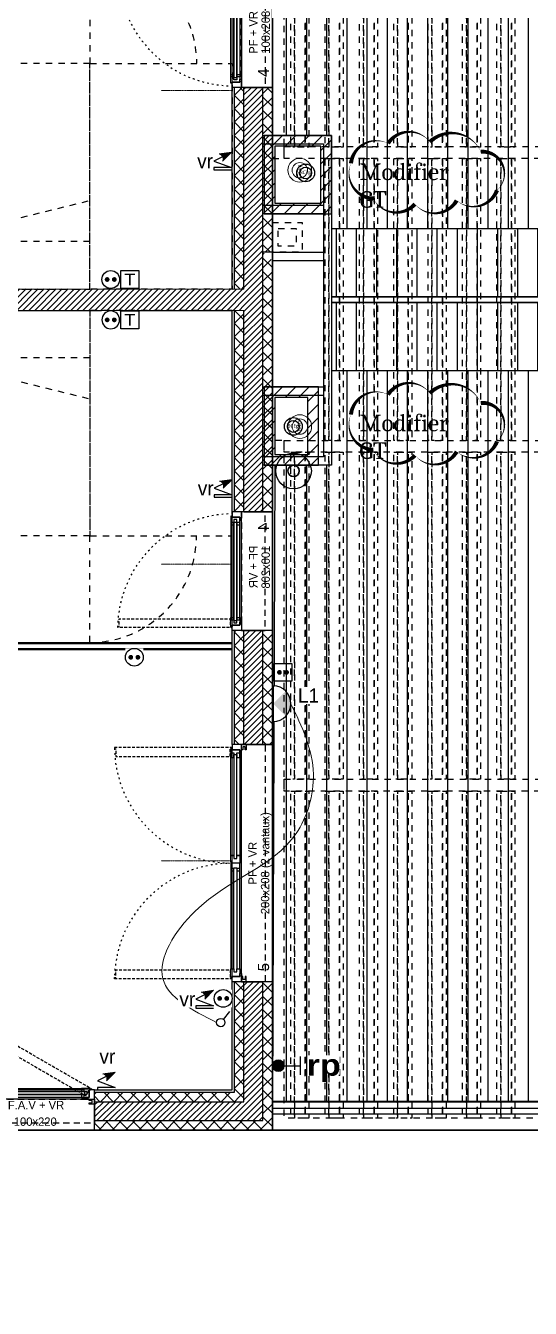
# Model space of a CAD drawing. Header units: centimetres. Extents: x 2648 to 12729, y 1890 to 6224.
# Drawn here: x 10651 to 11077, y 3367 to 4448 of the extents above; entities that cross this region are included whole.
import ezdxf

# ---------------------------------------------------------------- set-up
doc = ezdxf.new("R2010")
doc.units = ezdxf.units.CM
for name, pattern in [('ACAD_ISO03W100', [0.295276, 0.11811, -0.177165]), ('Style de ligne -11', [0.347222, 0.20828, -0.138942]), ('Style de ligne -12', [0.164042, 0.054681, -0.109361]), ('Style de ligne -13', [0.147638, 0.098425, -0.049213]), ('Style de ligne -14', [0.147638, 0.098425, -0.049213]), ('Style de ligne -17', [0.347222, 0.20828, -0.138942]), ('Style de ligne -18', [0.164042, 0.054681, -0.109361]), ('VW-01', [0.41656, 0.20828, -0.20828])]:
    doc.linetypes.add(name, pattern=pattern)
for name, color, linetype in [('B aménagement intérieur', 252, 'Continuous'), ('B GÈnÈral_Hatch', 252, 'Continuous'), ('B Général', 252, 'Continuous'), ('C ANNOTATIONS-prestations', 252, 'Continuous'), ('D SURFACES-shab', 252, 'Continuous'), ('prlm-EAU-EF', 161, 'Continuous'), ('prlm-GT', 242, 'Continuous'), ('prlm-MOD', 64, 'Continuous'), ('prlm-VMC', 93, 'Continuous')]:
    doc.layers.add(name, color=color, linetype=linetype)
for name, color, linetype, lineweight in [('prlm-CHAUFF', 4, 'Continuous', 25), ('prlm-ELEC-CFA', 1, 'Continuous', 25), ('prlm-ELEC-CFO', 10, 'Continuous', 25)]:
    doc.layers.add(name, color=color, linetype=linetype, lineweight=lineweight)
doc.layers.add('prlm-ZEROPLOT', color=254, linetype='Continuous', plot=False)
doc.layers.get('prlm-VMC').off()
doc.styles.add('Eurostile', font='Eurosti.TTF')
doc.styles.add('Eurostile (bold)', font='Eurostib.TTF')
doc.styles.add('prlm-chauff', font='trebucbi.ttf', dxfattribs={"height": 18})
doc.styles.add('prlm-eau-ef', font='ariblk.ttf', dxfattribs={"height": 18})
doc.styles.add('prlm-elec-cfo', font='comic.ttf', dxfattribs={"height": 12})
doc.styles.add('prlm-mod', font='cambriaz.ttf', dxfattribs={"height": 18})
doc.styles.get("Standard").update_dxf_attribs({"font": 'isocp.shx', "height": 15})
doc.styles.add('Trebuchet MS (bold italic)', font='trebucbi.ttf')
pattern_1 = [(45, (0, 0), (2.4253472, -2.6458333), [])]
pattern_2 = [(135, (0, 0), (-5.656854, -5.656854), []), (225, (0, 0), (-5.656854, 5.656854), [])]

# ---------------------------------------------------------------- blocks, each defined once
blk = doc.blocks.new('B 80.Groupe-12-1')
at = {"layer": 'B GÈnÈral_Hatch', "linetype": 'Continuous'}
h = blk.add_hatch(dxfattribs=at)
h.set_pattern_fill('H_BARDAGE V 150', color=256, style=0, pattern_type=2)
h.set_pattern_definition([(90, (11134.398, 4191.889), (17, 0), [])])
h.paths.add_polyline_path([(10909.4, 4277.4), (11359.4, 4277.4), (11359.4, 4219.9), (10909.4, 4219.9)])
h = blk.add_hatch(dxfattribs=at)
h.set_pattern_fill('H_BARDAGE V 150', color=256, style=0, pattern_type=2)
h.set_pattern_definition([(90, (11134.398, 4129.389), (17, 0), [])])
h.paths.add_polyline_path([(10909.4, 4214.9), (11359.4, 4214.9), (11359.4, 4157.4), (10909.4, 4157.4)])
at = {"layer": 'B Général', "linetype": 'Continuous', "flags": 128}
for points in [[(10859.4, 3541.4), (10859.4, 3517.4), (11968.4, 3517.4), (11968.4, 4917.4), (11031.4, 4917.4), (11031.4, 4893.4), (11359.4, 4893.4), (11359.4, 4219.9)], [(11359.4, 4214.9), (11359.4, 3541.4), (10859.4, 3541.4)]]:
    blk.add_lwpolyline(points, dxfattribs=at)
for points in [[(11952.4, 4902.9), (11952.4, 3530.9), (10859.4, 3530.9), (10859.4, 3535.9), (11362.3, 3535.9), (11362.3, 4214.9), (10909.4, 4214.9), (10909.4, 4219.9), (11362.3, 4219.9), (11362.3, 4897.9), (11031.4, 4897.9), (11031.4, 4902.9)], [(10909.4, 4277.4), (11359.4, 4277.4), (11359.4, 4219.9), (10909.4, 4219.9)], [(10909.4, 4214.9), (11359.4, 4214.9), (11359.4, 4157.4), (10909.4, 4157.4)]]:
    blk.add_lwpolyline(points, close=True, dxfattribs=at)
blk = doc.blocks.new('B 80.Groupe-18-1')
at = {"layer": 'B Général', "linetype": 'VW-01', "ltscale": 25.4}
blk.add_line((70, -100), (-70, -65.4), dxfattribs=at)
at = {"layer": 'B Général', "linetype": 'VW-01', "ltscale": 25.4, "flags": 128}
for points in [[(-70, 50), (70, 50), (70, -140), (-70, -140)], [(-70, -100), (70, -100), (70, -140), (-70, -140)]]:
    blk.add_lwpolyline(points, close=True, dxfattribs=at)
blk = doc.blocks.new('B 80.Lit 140.190_PMR 1')
at = {"layer": 'B Général', "linetype": 'VW-01', "ltscale": 25.4, "flags": 128}
for points in [[(-70, 50), (70, 50), (70, 140), (-70, 140)], [(-70, -140), (-70, 50), (-190, 50), (-190, -140)], [(190, -140), (190, 50), (70, 50), (70, -140)]]:
    blk.add_lwpolyline(points, close=True, dxfattribs=at)
at = {"layer": 'B Général', "linetype": 'VW-01', "ltscale": 25.4}
for centre, start, end in [((-70, 50), 90, 180), ((70, 50), 0, 90)]:
    blk.add_arc(centre, 90, start, end, dxfattribs=at)
at = {"layer": 'B Général'}
blk.add_blockref('B 80.Groupe-18-1', (0, 0), dxfattribs=at)
blk = doc.blocks.new('B 80.T3 BS 107 (2D)')
at = {"layer": 'B Général', "linetype": 'Continuous'}
for p, q in [((83.3, 47.6), (498.3, 47.6)), ((83.3, 47.6), (498.3, 47.6)), ((78.3, 42.6), (498.3, 42.6)), ((78.3, 42.6), (498.3, 42.6))]:
    blk.add_line(p, q, dxfattribs=at)
at = {"layer": 'D SURFACES-shab', "lineweight": 18, "flags": 128}
for points in [[(83.3, 328.5), (498.3, 328.5), (498.3, 48.6), (83.3, 48.6)], [(-138.3, 43.6), (-69.2, 43.6), (-69.3, 129.5), (78.3, 129.5), (78.3, 43.6), (498.3, 43.6), (498.3, -328.5), (-138.3, -328.5)]]:
    blk.add_lwpolyline(points, close=True, dxfattribs=at)
at = {"layer": 'B Général', "rotation": 180}
blk.add_blockref('B 80.Lit 140.190_PMR 1', (308.3, 188.5), dxfattribs=at)
blk = doc.blocks.new('B 80.PF 100.208 + VR')
at = {"layer": 'B Général', "linetype": 'Continuous'}
for p, q in [((-50, 7), (-50, 17)), ((50, 7), (50, 17))]:
    blk.add_line(p, q, dxfattribs=at)
at = {"layer": 'B Général', "linetype": 'Continuous', "lineweight": 35}
for p, q in [((-50, 7), (-50, -9)), ((50, 7), (50, -9))]:
    blk.add_line(p, q, dxfattribs=at)
at = {"layer": 'B Général'}
blk.add_line((45, 9), (-45, 9), dxfattribs=at)
at = {"layer": 'B Général', "linetype": 'Style de ligne -13', "ltscale": 25.4, "flags": 128}
blk.add_lwpolyline([(47.5, 113.3), (46.5, 113.3), (46.5, 112.3), (40, 112.3), (40, 18.5), (46.5, 18.5), (46.5, 17.5), (47.5, 17.5)], close=True, dxfattribs=at)
at = {"layer": 'B Général', "flags": 128}
for points in [[(-43, 10.5), (-43, 9), (-50, 9), (-50, 17), (-45.5, 17), (-45.5, 10.5)], [(-43.5, 15.5), (43.5, 15.5), (43.5, 13), (-43.5, 13)], [(-41, 18), (41, 18), (41, 15.5), (-41, 15.5)], [(-41, 13), (41, 13), (41, 10.5), (-41, 10.5)], [(43, 10.5), (43, 9), (50, 9), (50, 17), (45.5, 17), (45.5, 10.5)]]:
    blk.add_lwpolyline(points, close=True, dxfattribs=at)
at = {"layer": 'B Général', "linetype": 'Continuous', "flags": 128}
for points in [[(-39, 15.5), (-41.5, 15.5), (-41.5, 13), (-39, 13), (-39, 10.5), (-45.5, 10.5), (-45.5, 17), (-46.5, 17), (-46.5, 18), (-39, 18)], [(39, 15.5), (41.5, 15.5), (41.5, 13), (39, 13), (39, 10.5), (45.5, 10.5), (45.5, 17), (46.5, 17), (46.5, 18), (39, 18)]]:
    blk.add_lwpolyline(points, close=True, dxfattribs=at)
at = {"layer": 'B Général', "linetype": 'Style de ligne -11', "ltscale": 25.4, "flags": 128}
blk.add_lwpolyline([(-50, 9), (50, 9), (50, -11), (-50, -11)], close=True, dxfattribs=at)
at = {"layer": 'B Général', "flags": 128}
blk.add_lwpolyline([(-50, -9), (-50, -17), (50, -17), (50, -9)], dxfattribs=at)
at = {"layer": 'B Général'}
blk.add_circle((47, 17.5), 0.5, dxfattribs=at)
at = {"layer": 'B Général', "linetype": 'Style de ligne -12', "ltscale": 25.4}
blk.add_arc((48.8, 15.8), 97.5, 90.8973, 179.2823, dxfattribs=at)
at = {"layer": 'B Général', "insert": (-21.6, 2.6), "char_height": 7.06, "attachment_point": 1, "rotation": 360, "line_spacing_factor": 0.894142, "style": 'Eurostile'}
blk.add_mtext('PF + VR', dxfattribs=at)
at = {"layer": 'C ANNOTATIONS-prestations', "attachment_point": 1, "rotation": 360, "line_spacing_factor": 0.894142}
for s, insert, char_height, style in [('4', (-41.1, -4.8), 9.41, 'Eurostile (bold)'), ('100x208', (-21.6, -7.8), 7.06, 'Eurostile')]:
    blk.add_mtext(s, dxfattribs=dict(at, insert=insert, char_height=char_height, style=style))
blk = doc.blocks.new('B 80.PF 200.208 + VR')
at = {"layer": 'B Général', "linetype": 'Continuous'}
for p, q in [((-100, 7), (-100, 17)), ((100, 7), (100, 17))]:
    blk.add_line(p, q, dxfattribs=at)
at = {"layer": 'B Général', "linetype": 'Continuous', "lineweight": 35}
for p, q in [((-100, 7), (-100, -9)), ((100, 7), (100, -9))]:
    blk.add_line(p, q, dxfattribs=at)
at = {"layer": 'B Général'}
blk.add_line((-93, 9), (97, 9), dxfattribs=at)
at = {"layer": 'B Général', "linetype": 'Style de ligne -13', "ltscale": 25.4, "flags": 128}
for points in [[(-97.5, 116.1), (-96.5, 116.1), (-96.5, 115.1), (-90, 115.1), (-90, 18.5), (-96.5, 18.5), (-96.5, 17.5), (-97.5, 17.5)], [(97.5, 116.1), (96.5, 116.1), (96.5, 115.1), (90, 115.1), (90, 18.5), (96.5, 18.5), (96.5, 17.5), (97.5, 17.5)]]:
    blk.add_lwpolyline(points, close=True, dxfattribs=at)
at = {"layer": 'B Général', "flags": 128}
for points in [[(-93, 10.5), (-93, 9), (-100, 9), (-100, 17), (-95.5, 17), (-95.5, 10.5)], [(-4.5, 18), (-89, 18), (-89, 15.5), (-4.5, 15.5)], [(-4.5, 13), (-89, 13), (-89, 10.5), (-4.5, 10.5)], [(6.5, 18), (93, 18), (93, 15.5), (6.5, 15.5)], [(6.5, 13), (93, 13), (93, 10.5), (6.5, 10.5)], [(93, 10.5), (93, 9), (100, 9), (100, 17), (95.5, 17), (95.5, 10.5)], [(-100, 9), (-100, 5), (-95.5, 5), (-95.5, 6), (-98, 6), (-98, 8), (-95.5, 8), (-95.5, 9)], [(100, 9), (100, 5), (95.5, 5), (95.5, 6), (98, 6), (98, 8), (95.5, 8), (95.5, 9)]]:
    blk.add_lwpolyline(points, close=True, dxfattribs=at)
at = {"layer": 'B Général', "linetype": 'Continuous', "flags": 128}
for points in [[(-89, 15.5), (-91.5, 15.5), (-91.5, 13), (-89, 13), (-89, 10.5), (-95.5, 10.5), (-95.5, 17), (-96.5, 17), (-96.5, 18), (-89, 18)], [(-6.5, 15.5), (-4, 15.5), (-4, 13), (-6.5, 13), (-6.5, 10.5), (0, 10.5), (0, 17), (1, 17), (1, 18), (-6.5, 18)], [(6.5, 15.5), (4, 15.5), (4, 13), (6.5, 13), (6.5, 10.5), (0, 10.5), (0, 17), (1, 17), (1, 18), (6.5, 18)], [(89, 15.5), (91.5, 15.5), (91.5, 13), (89, 13), (89, 10.5), (95.5, 10.5), (95.5, 17), (96.5, 17), (96.5, 18), (89, 18)]]:
    blk.add_lwpolyline(points, close=True, dxfattribs=at)
at = {"layer": 'B Général', "linetype": 'Style de ligne -11', "ltscale": 25.4, "flags": 128}
blk.add_lwpolyline([(-100, 9), (100, 9), (100, -11), (-100, -11)], close=True, dxfattribs=at)
at = {"layer": 'B Général', "flags": 128}
blk.add_lwpolyline([(100, -9), (100, -17), (-100, -17), (-100, -9)], dxfattribs=at)
at = {"layer": 'B Général'}
for centre in [(-97, 17.5), (97, 17.5)]:
    blk.add_circle(centre, 0.5, dxfattribs=at)
at = {"layer": 'B Général', "linetype": 'Style de ligne -12', "ltscale": 25.4}
for centre, start, end in [((-98.5, 17.8), 359.5523, 89.0018), ((98.5, 17.8), 90.9982, 180.4485)]:
    blk.add_arc(centre, 98.4, start, end, dxfattribs=at)
at = {"layer": 'B Général', "insert": (0, 3.2), "char_height": 7.06, "attachment_point": 2, "rotation": 360, "line_spacing_factor": 0.894142, "style": 'Eurostile'}
blk.add_mtext('PF + VR', dxfattribs=at)
at = {"layer": 'C ANNOTATIONS-prestations', "rotation": 360, "line_spacing_factor": 0.894142}
for s, insert, char_height, attachment_point, style in [('5', (-91.1, -4.8), 9.41, 1, 'Eurostile (bold)'), ('\\P200x208 (2 vantaux) ', (0, 3.2), 7.059, 2, 'Eurostile')]:
    blk.add_mtext(s, dxfattribs=dict(at, insert=insert, char_height=char_height, attachment_point=attachment_point, style=style))
blk = doc.blocks.new('B 80.F 100x220 (all. vitrée fixe) + VR')
at = {"layer": 'B Général', "linetype": 'Continuous', "lineweight": 35}
for p, q in [((-50, 7), (-50, -9)), ((50, 7), (50, -9))]:
    blk.add_line(p, q, dxfattribs=at)
at = {"layer": 'B Général'}
blk.add_line((45, 9), (-45, 9), dxfattribs=at)
at = {"layer": 'B Général', "linetype": 'Style de ligne -14', "ltscale": 25.4, "flags": 128}
blk.add_lwpolyline([(-35.7, 65.8), (-36.2, 65), (-35.3, 64.5), (-38.6, 58.8), (42.6, 11.9), (45.9, 17.6), (46.8, 17.1), (47.2, 17.9)], close=True, dxfattribs=at)
at = {"layer": 'B Général', "flags": 128}
for points in [[(-43, 10.5), (-43, 9), (-50, 9), (-50, 17), (-45.5, 17), (-45.5, 10.5)], [(-43.5, 15.5), (43.5, 15.5), (43.5, 13), (-43.5, 13)], [(-41, 18), (41, 18), (41, 15.5), (-41, 15.5)], [(-41, 13), (41, 13), (41, 10.5), (-41, 10.5)], [(43, 10.5), (43, 9), (50, 9), (50, 17), (45.5, 17), (45.5, 10.5)], [(-50, 9), (-50, 5), (-45.5, 5), (-45.5, 6), (-48, 6), (-48, 8), (-45.5, 8), (-45.5, 9)], [(50, 9), (50, 5), (45.5, 5), (45.5, 6), (48, 6), (48, 8), (45.5, 8), (45.5, 9)]]:
    blk.add_lwpolyline(points, close=True, dxfattribs=at)
at = {"layer": 'B Général', "linetype": 'Continuous', "flags": 128}
for points in [[(-39, 15.5), (-41.5, 15.5), (-41.5, 13), (-39, 13), (-39, 10.5), (-45.5, 10.5), (-45.5, 17), (-46.5, 17), (-46.5, 18), (-39, 18)], [(39, 15.5), (41.5, 15.5), (41.5, 13), (39, 13), (39, 10.5), (45.5, 10.5), (45.5, 17), (46.5, 17), (46.5, 18), (39, 18)]]:
    blk.add_lwpolyline(points, close=True, dxfattribs=at)
at = {"layer": 'B Général', "linetype": 'Style de ligne -17', "ltscale": 25.4, "flags": 128}
blk.add_lwpolyline([(-50, 9), (50, 9), (50, -11), (-50, -11)], close=True, dxfattribs=at)
at = {"layer": 'B Général', "flags": 128}
blk.add_lwpolyline([(-50, -9), (-50, -17), (50, -17), (50, -9)], dxfattribs=at)
at = {"layer": 'B Général'}
blk.add_circle((47, 17.5), 0.5, dxfattribs=at)
at = {"layer": 'B Général', "linetype": 'Style de ligne -18', "ltscale": 25.4}
blk.add_arc((49, 17.5), 97.5, 150.2938, 179.7062, dxfattribs=at)
at = {"layer": 'B Général', "insert": (-23.1, 7.7), "char_height": 7.06, "attachment_point": 1, "line_spacing_factor": 0.894142, "style": 'Eurostile'}
blk.add_mtext('F.A.V + VR', dxfattribs=at)
at = {"layer": 'C ANNOTATIONS-prestations', "insert": (-41.1, -5.2), "char_height": 9.41, "attachment_point": 1, "rotation": 360, "line_spacing_factor": 0.894142, "style": 'Eurostile (bold)'}
blk.add_mtext('7', dxfattribs=at)
at = {"layer": 'C ANNOTATIONS-prestations', "insert": (0, -6.3), "char_height": 7.06, "width": 100, "attachment_point": 2, "rotation": 360, "line_spacing_factor": 0.894142, "style": 'Eurostile'}
blk.add_mtext('100x220', dxfattribs=at)
blk = doc.blocks.new('xi.3cep130-200')
at = {"layer": 'B Général', "lineweight": 18}
for radius in [10, 6.5]:
    blk.add_circle((0, 0), radius, dxfattribs=at)
at = {"layer": 'B Général', "insert": (0, 0), "char_height": 3, "width": 9.782, "attachment_point": 5, "line_spacing_factor": 1.003317, "style": 'Trebuchet MS (bold italic)'}
blk.add_mtext('3CEp', dxfattribs=at)
blk = doc.blocks.new('xi.vp-3')
at = {"layer": 'B Général', "linetype": 'Continuous'}
blk.add_circle((0, 0), 15, dxfattribs=at)
at = {"layer": 'B Général', "lineweight": 18}
for radius in [5, 4.5]:
    blk.add_circle((0, 0), radius, dxfattribs=at)
blk = doc.blocks.new('B 80.Groupe-23-1')
at = {"layer": 'B Général', "linetype": 'VW-01', "ltscale": 25.4, "flags": 128}
for points in [[(10859.4, 4336.5), (10869.4, 4336.5), (10869.4, 4907.4), (11099.4, 4907.4), (11099.4, 3527.4), (10869.4, 3527.4), (10869.4, 4098.8), (10859.4, 4098.8), (10859.4, 3517.4), (11109.4, 3517.4), (11109.4, 4917.4), (10859.4, 4917.4)], [(10874.9, 4621.7), (10878.1, 4621.7), (10878.1, 4345.9), (10874.9, 4345.9)], [(10878.1, 4621.7), (10887.1, 4621.7), (10887.1, 4345.9), (10878.1, 4345.9)], [(10887.1, 4621.7), (10890.2, 4621.7), (10890.2, 4345.9), (10887.1, 4345.9)], [(10903.8, 4621.7), (10907.1, 4621.7), (10907.1, 4345.9), (10903.8, 4345.9)], [(10907.1, 4621.7), (10916.1, 4621.7), (10916.1, 4345.9), (10907.1, 4345.9)], [(10916.1, 4621.7), (10919.1, 4621.7), (10919.1, 4345.9), (10916.1, 4345.9)], [(10932.8, 4621.7), (10936.1, 4621.7), (10936.1, 4345.9), (10932.8, 4345.9)], [(10936.1, 4621.7), (10945.1, 4621.7), (10945.1, 4345.9), (10936.1, 4345.9)], [(10945.1, 4621.7), (10948.1, 4621.7), (10948.1, 4345.9), (10945.1, 4345.9)], [(10961.8, 4621.7), (10965, 4621.7), (10965, 4345.9), (10961.8, 4345.9)], [(10965, 4621.7), (10974, 4621.7), (10974, 4345.9), (10965, 4345.9)], [(10974, 4621.7), (10977.1, 4621.7), (10977.1, 4345.9), (10974, 4345.9)], [(10990.8, 4621.7), (10994, 4621.7), (10994, 4345.9), (10990.8, 4345.9)], [(10994, 4621.7), (11003, 4621.7), (11003, 4345.9), (10994, 4345.9)], [(11003, 4621.7), (11006.1, 4621.7), (11006.1, 4345.9), (11003, 4345.9)], [(11019.7, 4621.7), (11023, 4621.7), (11023, 4345.9), (11019.7, 4345.9)], [(11023, 4621.7), (11032, 4621.7), (11032, 4345.9), (11023, 4345.9)], [(11032, 4621.7), (11035, 4621.7), (11035, 4345.9), (11032, 4345.9)], [(11048.8, 4621.7), (11052, 4621.7), (11052, 4345.9), (11048.8, 4345.9)], [(11052, 4621.7), (11061, 4621.7), (11061, 4345.9), (11052, 4345.9)], [(11061, 4621.7), (11064, 4621.7), (11064, 4345.9), (11061, 4345.9)], [(10869.4, 4346.5), (11099.4, 4346.5), (11099.4, 4336.5), (10869.4, 4336.5)], [(10903.8, 4336.5), (10907.1, 4336.5), (10907.1, 4098.8), (10903.8, 4098.8)], [(10907.1, 4336.5), (10916.1, 4336.5), (10916.1, 4098.8), (10907.1, 4098.8)], [(10916.1, 4336.5), (10919.1, 4336.5), (10919.1, 4098.8), (10916.1, 4098.8)], [(10932.8, 4336.5), (10936.1, 4336.5), (10936.1, 4098.8), (10932.8, 4098.8)], [(10936.1, 4336.5), (10945.1, 4336.5), (10945.1, 4098.8), (10936.1, 4098.8)], [(10945.1, 4336.5), (10948.1, 4336.5), (10948.1, 4098.8), (10945.1, 4098.8)], [(10961.8, 4336.5), (10965, 4336.5), (10965, 4098.8), (10961.8, 4098.8)], [(10965, 4336.5), (10974, 4336.5), (10974, 4098.8), (10965, 4098.8)], [(10974, 4336.5), (10977.1, 4336.5), (10977.1, 4098.8), (10974, 4098.8)], [(10990.8, 4336.5), (10994, 4336.5), (10994, 4098.8), (10990.8, 4098.8)], [(10994, 4336.5), (11003, 4336.5), (11003, 4098.8), (10994, 4098.8)], [(11003, 4336.5), (11006.1, 4336.5), (11006.1, 4098.8), (11003, 4098.8)], [(11019.7, 4336.5), (11023, 4336.5), (11023, 4098.8), (11019.7, 4098.8)], [(11023, 4336.5), (11032, 4336.5), (11032, 4098.8), (11023, 4098.8)], [(11032, 4336.5), (11035, 4336.5), (11035, 4098.8), (11032, 4098.8)], [(11048.8, 4336.5), (11052, 4336.5), (11052, 4098.8), (11048.8, 4098.8)], [(11052, 4336.5), (11061, 4336.5), (11061, 4098.8), (11052, 4098.8)], [(11061, 4336.5), (11064, 4336.5), (11064, 4098.8), (11061, 4098.8)], [(10869.4, 4098.8), (11099.4, 4098.8), (11099.4, 4088.8), (10869.4, 4088.8)], [(10874.9, 4088.8), (10878.1, 4088.8), (10878.1, 3813.1), (10874.9, 3813.1)], [(10878.1, 4088.8), (10887.1, 4088.8), (10887.1, 3813.1), (10878.1, 3813.1)], [(10887.1, 4088.8), (10890.2, 4088.8), (10890.2, 3813.1), (10887.1, 3813.1)], [(10903.8, 4088.8), (10907.1, 4088.8), (10907.1, 3813.1), (10903.8, 3813.1)], [(10907.1, 4088.8), (10916.1, 4088.8), (10916.1, 3813.1), (10907.1, 3813.1)], [(10916.1, 4088.8), (10919.1, 4088.8), (10919.1, 3813.1), (10916.1, 3813.1)], [(10932.8, 4088.8), (10936.1, 4088.8), (10936.1, 3813.1), (10932.8, 3813.1)], [(10936.1, 4088.8), (10945.1, 4088.8), (10945.1, 3813.1), (10936.1, 3813.1)], [(10945.1, 4088.8), (10948.1, 4088.8), (10948.1, 3813.1), (10945.1, 3813.1)], [(10961.8, 4088.8), (10965, 4088.8), (10965, 3813.1), (10961.8, 3813.1)], [(10965, 4088.8), (10974, 4088.8), (10974, 3813.1), (10965, 3813.1)], [(10974, 4088.8), (10977.1, 4088.8), (10977.1, 3813.1), (10974, 3813.1)], [(10990.8, 4088.8), (10994, 4088.8), (10994, 3813.1), (10990.8, 3813.1)], [(10994, 4088.8), (11003, 4088.8), (11003, 3813.1), (10994, 3813.1)], [(11003, 4088.8), (11006.1, 4088.8), (11006.1, 3813.1), (11003, 3813.1)], [(11019.7, 4088.8), (11023, 4088.8), (11023, 3813.1), (11019.7, 3813.1)], [(11023, 4088.8), (11032, 4088.8), (11032, 3813.1), (11023, 3813.1)], [(11032, 4088.8), (11035, 4088.8), (11035, 3813.1), (11032, 3813.1)], [(11048.8, 4088.8), (11052, 4088.8), (11052, 3813.1), (11048.8, 3813.1)], [(11052, 4088.8), (11061, 4088.8), (11061, 3813.1), (11052, 3813.1)], [(11061, 4088.8), (11064, 4088.8), (11064, 3813.1), (11061, 3813.1)], [(10869.4, 3813.1), (11099.4, 3813.1), (11099.4, 3803.1), (10869.4, 3803.1)], [(10874.9, 3803.1), (10878.1, 3803.1), (10878.1, 3527.4), (10874.9, 3527.4)], [(10878.1, 3803.1), (10887.1, 3803.1), (10887.1, 3527.4), (10878.1, 3527.4)], [(10887.1, 3803.1), (10890.2, 3803.1), (10890.2, 3527.4), (10887.1, 3527.4)], [(10903.8, 3803.1), (10907.1, 3803.1), (10907.1, 3527.4), (10903.8, 3527.4)], [(10907.1, 3803.1), (10916.1, 3803.1), (10916.1, 3527.4), (10907.1, 3527.4)], [(10916.1, 3803.1), (10919.1, 3803.1), (10919.1, 3527.4), (10916.1, 3527.4)], [(10932.8, 3803.1), (10936.1, 3803.1), (10936.1, 3527.4), (10932.8, 3527.4)], [(10936.1, 3803.1), (10945.1, 3803.1), (10945.1, 3527.4), (10936.1, 3527.4)], [(10945.1, 3803.1), (10948.1, 3803.1), (10948.1, 3527.4), (10945.1, 3527.4)], [(10961.8, 3803.1), (10965, 3803.1), (10965, 3527.4), (10961.8, 3527.4)], [(10965, 3803.1), (10974, 3803.1), (10974, 3527.4), (10965, 3527.4)], [(10974, 3803.1), (10977.1, 3803.1), (10977.1, 3527.4), (10974, 3527.4)], [(10990.8, 3803.1), (10994, 3803.1), (10994, 3527.4), (10990.8, 3527.4)], [(10994, 3803.1), (11003, 3803.1), (11003, 3527.4), (10994, 3527.4)], [(11003, 3803.1), (11006.1, 3803.1), (11006.1, 3527.4), (11003, 3527.4)], [(11019.7, 3803.1), (11023, 3803.1), (11023, 3527.4), (11019.7, 3527.4)], [(11023, 3803.1), (11032, 3803.1), (11032, 3527.4), (11023, 3527.4)], [(11032, 3803.1), (11035, 3803.1), (11035, 3527.4), (11032, 3527.4)], [(11048.8, 3803.1), (11052, 3803.1), (11052, 3527.4), (11048.8, 3527.4)], [(11052, 3803.1), (11061, 3803.1), (11061, 3527.4), (11052, 3527.4)], [(11061, 3803.1), (11064, 3803.1), (11064, 3527.4), (11061, 3527.4)]]:
    blk.add_lwpolyline(points, close=True, dxfattribs=at)
blk = doc.blocks.new('xi.EA')
at = {"layer": 'prlm-ZEROPLOT', "color": 250, "linetype": 'ACAD_ISO03W100', "lineweight": 0, "ltscale": 0.2}
blk.add_lwpolyline([(0, 0), (0, 60)], dxfattribs=at)
blk = doc.blocks.new('xi.PC')
at = {"color": 0, "lineweight": 5}
blk.add_wipeout([(-7.5, -7.5), (7.5, -7.5), (7.5, 7.5), (-7.5, 7.5)], dxfattribs=at).dxf.layer = 'prlm-ELEC-CFO'
at = {"layer": 'prlm-ELEC-CFO', "color": 0, "linetype": 'ByBlock', "lineweight": 5, "const_width": 2}
for points in [[(-4, 0, 1), (-2, 0, 1)], [(2, 0, 1), (4, 0, 1)]]:
    blk.add_lwpolyline(points, format="xyb", close=True, dxfattribs=at)
at = {"layer": 'prlm-ELEC-CFO', "color": 0, "linetype": 'ByBlock', "lineweight": -2}
blk.add_circle((0, 0), 7.5, dxfattribs=at)
blk = doc.blocks.new('xi.VR')
at = {"layer": 'prlm-ELEC-CFO', "lineweight": 5}
blk.add_hatch(color=0, dxfattribs=at).paths.add_polyline_path([(-3, 6), (-0.1, 3.7), (0, 0), (7.5, 7.5)])
at = {"layer": 'prlm-ELEC-CFO', "color": 0}
for points in [[(1, 4.2), (-7.5, 0), (7.5, -5.5), (-7.5, -5.5), (-7.5, -7.5), (7.5, -7.5)], [(-3, 6), (7.5, 7.5), (0, 0)]]:
    blk.add_lwpolyline(points, dxfattribs=at)
blk = doc.blocks.new('xi.SA')
at = {"layer": 'prlm-ELEC-CFO', "color": 0}
blk.add_lwpolyline([(0.2, -1.3), (5.5, 5.3)], dxfattribs=at)
blk.add_circle((-2, -4), 3.5, dxfattribs=at)
blk = doc.blocks.new('xi.PC-EXT')
at = {"layer": 'prlm-ELEC-CFO', "color": 0, "linetype": 'ByBlock', "lineweight": -2, "flags": 128}
blk.add_lwpolyline([(-7.5, 7.5), (7.5, 7.5), (7.5, -7.5), (-7.5, -7.5)], close=True, dxfattribs=at)
at = {"layer": 'prlm-ELEC-CFO', "color": 0, "linetype": 'ByBlock', "lineweight": 5, "const_width": 2}
for points in [[(-4, 0, 1), (-2, 0, 1)], [(2, 0, 1), (4, 0, 1)]]:
    blk.add_lwpolyline(points, format="xyb", close=True, dxfattribs=at)
blk = doc.blocks.new('xi.ECAP-EXT')
at = {"color": 0}
blk.add_wipeout([(-15, 0), (-10.1, 11.1), (0, 2), (10.1, 11.1), (15, 0)], dxfattribs=at).dxf.layer = 'prlm-ELEC-CFO'
at = {"layer": 'prlm-ELEC-CFO', "linetype": 'ByBlock', "lineweight": 5}
blk.add_hatch(color=0, dxfattribs=at).paths.add_polyline_path([(10.6, 10.6, 0.414214), (-10.6, 10.6), (0, 0)])
at = {"layer": 'prlm-ELEC-CFO', "color": 0, "linetype": 'ByBlock', "lineweight": -2, "flags": 128}
blk.add_lwpolyline([(15, 0, 1), (-15, 0)], format="xyb", close=True, dxfattribs=at)
blk = doc.blocks.new('xi.TEL')
at = {"layer": 'prlm-ELEC-CFA', "color": 0, "linetype": 'ByBlock', "lineweight": -2, "flags": 128}
blk.add_lwpolyline([(-7.5, 7.5), (7.5, 7.5), (7.5, -7.5), (-7.5, -7.5)], close=True, dxfattribs=at)
at = {"layer": 'prlm-ELEC-CFA', "color": 0, "linetype": 'ByBlock', "insert": (0, 0), "char_height": 10, "width": 11.36, "attachment_point": 5}
blk.add_mtext('{\\fVerdana|b0|i0|c0|p34;T}', dxfattribs=at)
blk = doc.blocks.new('xi.3cep100-150')
at = {"layer": 'prlm-CHAUFF', "color": 0}
for radius in [7.5, 5]:
    blk.add_circle((0, 0), radius, dxfattribs=at)
at = {"layer": 'prlm-CHAUFF', "color": 0, "insert": (0, 0), "char_height": 3, "width": 9.782, "attachment_point": 5, "style": 'prlm-chauff'}
blk.add_mtext('\\pxqc;3CEp', dxfattribs=at)
blk = doc.blocks.new('xi.txt-modgt')
at = {"layer": 'prlm-MOD'}
blk.add_lwpolyline([(59.3, 18.1, 0, 3.5, 0.520567), (24.1, 16.9, 0, 3.5, 0.520567), (24.1, 16.9, 0, 3.5, 0.520567), (-7.2, 0.1, 0, 3.5, 0.520567), (-7.2, 0.1, 0, 3.5, 0.520567), (11.6, -29.6, 0, 3.5, 0.520567), (11.6, -29.6, 0, 3.5, 0.520567), (46.8, -34.3, 0, 3.5, 0.520567), (46.8, -34.3, 0, 3.5, 0.520567), (82, -31.2, 0, 3.5, 0.520567), (82, -31.2, 0, 3.5, 0.520567), (116, -22.6, 0, 3.5, 0.520567), (116, -22.6, 0, 3.5, 0.71855), (102.3, 9.9, 0, 3.5, 0.520567), (102.3, 9.9, 0, 3.5, 0.520567)], format="xyseb", close=True, dxfattribs=at)
at = {"layer": 'prlm-MOD', "insert": (0, 0), "char_height": 14, "width": 1.326, "attachment_point": 1, "style": 'prlm-mod'}
blk.add_mtext('Modifier GT', dxfattribs=at)
blk = doc.blocks.new('xi.rp')
at = {"layer": 'prlm-EAU-EF', "lineweight": 5}
h = blk.add_hatch(color=0, dxfattribs=at)
edge = h.paths.add_edge_path()
edge.add_arc((0, 5), 5, 0, 360)
at = {"layer": 'prlm-EAU-EF', "color": 0, "const_width": 1, "flags": 128}
blk.add_lwpolyline([(-7.8, 23.5), (7.8, 23.5)], dxfattribs=at)
at = {"layer": 'prlm-EAU-EF', "color": 0, "flags": 128}
blk.add_lwpolyline([(0, 5), (0, 23.5)], dxfattribs=at)
at = {"layer": 'prlm-EAU-EF', "color": 0, "lineweight": 5}
blk.add_circle((0, 5), 5, dxfattribs=at)

msp = doc.modelspace()

# ---------------------------------------------------------------- hatches: boundary and pattern name
at = {"layer": 'B GÈnÈral_Hatch', "linetype": 'Continuous'}
h = msp.add_hatch(dxfattribs=at)
h.set_pattern_fill('H_BARDAGE V 150', color=256, style=0, pattern_type=2)
h.set_pattern_definition([(90, (11109.388, 4559.889), (17, 0), [])])
h.paths.add_polyline_path([(10909.368, 4277.389), (11359.406, 4277.389), (11359.406, 4893.386), (10859.388, 4893.389), (10859.388, 4355.704), (10909.368, 4355.704)])
h = msp.add_hatch(dxfattribs=at)
h.set_pattern_fill('02_ISOLANT', color=256, style=0, pattern_type=2)
h.set_pattern_definition([(45, (0, 0), (-5.656854, 5.656854), []), (135, (0, 0), (5.656854, 5.656854), [])])
h.paths.add_polyline_path([(10827.388, 4396.301), (10827.388, 4226.389), (10835.388, 4226.388), (10835.388, 4396.301)])
h = msp.add_hatch(dxfattribs=at)
h.set_pattern_fill('50_BETON', color=256, style=0, pattern_type=2)
h.set_pattern_definition(pattern_1)
h.paths.add_polyline_path([(10835.388, 4038.476), (10851.388, 4038.476), (10851.388, 4396.301), (10835.388, 4396.301)])
h = msp.add_hatch(dxfattribs=at)
h.set_pattern_fill('02_ISOLANT', color=256, angle=90, style=0, pattern_type=2)
h.set_pattern_definition([(135, (0, 0), (-5.656854, -5.656854), []), (225, (0, 0), (-5.656854, 5.656854), [])])
h.paths.add_polyline_path([(10851.388, 4257.368), (10859.388, 4257.368), (10859.388, 4396.301), (10851.388, 4396.301)])
h = msp.add_hatch(dxfattribs=at)
h.set_pattern_fill('02_ISOLANT', color=256, angle=-90, style=0, pattern_type=2)
h.set_pattern_definition([(-45, (0, 0), (5.656854, 5.656854), []), (45, (0, 0), (5.656854, -5.656854), [])])
h.paths.add_polyline_path([(10859.388, 4250.368), (10851.388, 4257.368), (10851.388, 4038.476), (10859.388, 4038.476)])
h = msp.add_hatch(dxfattribs=at)
h.set_pattern_fill('50_BETON', color=256, style=0, pattern_type=2)
h.set_pattern_definition(pattern_1)
h.paths.add_polyline_path([(10835.388, 4208.388), (10835.388, 4226.388), (10224.786, 4226.408), (10224.786, 4208.408)])
h = msp.add_hatch(dxfattribs=at)
h.set_pattern_fill('02_ISOLANT', color=256, angle=-180, style=0, pattern_type=2)
h.set_pattern_definition([(-135, (0, 0), (5.656854, -5.656854), []), (-45, (0, 0), (-5.656854, -5.656854), [])])
h.paths.add_polyline_path([(10835.388, 4038.476), (10835.388, 4208.388), (10827.388, 4208.389), (10827.388, 4038.476)])
h = msp.add_hatch(dxfattribs=at)
h.set_pattern_fill('H_BARDAGE V 150', color=256, style=0, pattern_type=2)
h.set_pattern_definition([(90, (11109.388, 3823.889), (17, 0), [])])
h.paths.add_polyline_path([(10909.368, 4077.948), (10861.533, 4077.948), (10859.388, 3541.389), (11359.406, 3541.389), (11359.406, 4157.389), (10909.368, 4157.389)])
h = msp.add_hatch(dxfattribs=at)
h.set_pattern_fill('02_ISOLANT', color=256, angle=90, style=0, pattern_type=2)
h.set_pattern_definition(pattern_2)
h.paths.add_polyline_path([(10827.388, 3842.434), (10835.388, 3842.434), (10835.388, 3938.476), (10827.388, 3938.476)])
h = msp.add_hatch(dxfattribs=at)
h.set_pattern_fill('50_BETON', color=256, style=0, pattern_type=2)
h.set_pattern_definition(pattern_1)
h.paths.add_polyline_path([(10835.388, 3842.434), (10851.388, 3842.434), (10851.388, 3938.476), (10835.388, 3938.476)])
h = msp.add_hatch(dxfattribs=at)
h.set_pattern_fill('02_ISOLANT', color=256, angle=90, style=0, pattern_type=2)
h.set_pattern_definition(pattern_2)
h.paths.add_polyline_path([(10851.388, 3842.434), (10859.388, 3842.434), (10859.388, 3938.476), (10851.388, 3938.476)])
h = msp.add_hatch(dxfattribs=at)
h.set_pattern_fill('02_ISOLANT', color=256, angle=90, style=0, pattern_type=2)
h.set_pattern_definition([(135, (0, 0), (-5.656854, -5.656854), []), (225, (0, 0), (-5.656854, 5.656854), [])])
h.paths.add_polyline_path([(10827.388, 3549.389), (10835.388, 3541.389), (10835.388, 3642.434), (10827.388, 3642.434)])
h = msp.add_hatch(dxfattribs=at)
h.set_pattern_fill('50_BETON', color=256, style=0, pattern_type=2)
h.set_pattern_definition(pattern_1)
h.paths.add_polyline_path([(10835.388, 3541.389), (10851.388, 3525.389), (10851.388, 3642.434), (10835.388, 3642.434)])
h = msp.add_hatch(dxfattribs=at)
h.set_pattern_fill('02_ISOLANT', color=256, angle=90, style=0, pattern_type=2)
h.set_pattern_definition([(135, (0, 0), (-5.656854, -5.656854), []), (225, (0, 0), (-5.656854, 5.656854), [])])
h.paths.add_polyline_path([(10851.388, 3525.389), (10859.388, 3517.389), (10859.388, 3642.434), (10851.388, 3642.434)])
h = msp.add_hatch(dxfattribs=at)
h.set_pattern_fill('02_ISOLANT', color=256, style=0, pattern_type=2)
h.set_pattern_definition([(45, (0, 0), (-5.656854, 5.656854), []), (135, (0, 0), (5.656854, 5.656854), [])])
h.paths.add_polyline_path([(10709.388, 3549.389), (10709.388, 3541.389), (10835.388, 3541.389), (10827.388, 3549.389)])
h = msp.add_hatch(dxfattribs=at)
h.set_pattern_fill('50_BETON', color=256, style=0, pattern_type=2)
h.set_pattern_definition(pattern_1)
h.paths.add_polyline_path([(10709.388, 3541.389), (10709.388, 3525.389), (10851.388, 3525.389), (10835.388, 3541.389)])
h = msp.add_hatch(dxfattribs=at)
h.set_pattern_fill('02_ISOLANT', color=256, style=0, pattern_type=2)
h.set_pattern_definition([(45, (0, 0), (-5.656854, 5.656854), []), (135, (0, 0), (5.656854, 5.656854), [])])
h.paths.add_polyline_path([(10709.388, 3525.389), (10709.388, 3517.389), (10859.388, 3517.389), (10851.388, 3525.389)])
at = {"layer": 'prlm-MOD'}
h = msp.add_hatch(dxfattribs=at)
h.set_pattern_fill('ANSI31', color=256, scale=2.5)
h.set_pattern_definition([(45, (0, 211.7144), (-5.61266, 5.61266), [])])
h.paths.add_polyline_path([(10900.375, 4346.71), (10861.569, 4346.71), (10861.569, 4298.656), (10900.375, 4298.656)], flags=16)
h.paths.add_polyline_path([(10909.368, 4355.704), (10852.576, 4355.704), (10852.576, 4289.663), (10909.368, 4289.663)])
h = msp.add_hatch(dxfattribs=at)
h.set_pattern_fill('ANSI31', color=256, scale=2.5)
h.paths.add_polyline_path([(10889.168, 4134.996), (10861.569, 4134.996), (10861.569, 4086.941), (10889.168, 4086.941)], flags=16)
h.paths.add_polyline_path([(10898.161, 4143.989), (10852.576, 4143.989), (10852.576, 4077.948), (10898.161, 4077.948)])

# ---------------------------------------------------------------- linework, layer by layer
at = {"layer": 'B Général', "linetype": 'Continuous'}
for p, q in [((10825.388, 4226.389), (10825.388, 4396.301)), ((10859.388, 4396.301), (10825.388, 4396.301)), ((10825.388, 4226.389), (10825.388, 4396.301)), ((10827.388, 4226.389), (10827.388, 4396.301)), ((10827.388, 4226.389), (10827.388, 4396.301)), ((10835.388, 4226.388), (10835.388, 4396.301)), ((10851.388, 4257.368), (10851.388, 4396.301)), ((10859.388, 4257.368), (10859.388, 4396.301)), ((10859.388, 4257.368), (10859.388, 4396.301)), ((10851.388, 4355.704), (10909.368, 4355.704)), ((10851.388, 4355.704), (10909.368, 4355.704)), ((10851.388, 4348.704), (10902.368, 4348.704)), ((10851.388, 4348.704), (10902.368, 4348.704)), ((10902.368, 4348.704), (10902.368, 4084.948)), ((10902.368, 4348.704), (10902.368, 4296.663)), ((10909.368, 4355.704), (10909.368, 4077.948)), ((10909.368, 4355.704), (10909.368, 4077.948)), ((10902.368, 4296.663), (10851.388, 4296.663)), ((10902.368, 4296.663), (10851.388, 4296.663)), ((10902.368, 4289.663), (10851.388, 4289.663)), ((10902.368, 4289.663), (10851.388, 4289.663)), ((10902.368, 4289.663), (10902.368, 4257.368)), ((10851.388, 4038.476), (10851.388, 4257.368)), ((10859.388, 4257.368), (10851.388, 4257.368)), ((10859.388, 4257.368), (10902.368, 4257.368)), ((10859.388, 4257.368), (10902.368, 4257.368)), ((10859.388, 4038.476), (10859.388, 4250.368)), ((10859.388, 4038.476), (10859.388, 4250.368)), ((10859.388, 4250.368), (10902.368, 4250.368)), ((10859.388, 4250.368), (10902.368, 4250.368)), ((10902.368, 4250.368), (10902.368, 4143.989)), ((10410.394, 4226.402), (10825.388, 4226.389)), ((10410.391, 4208.402), (10825.388, 4208.389)), ((10825.388, 4038.476), (10825.388, 4208.389)), ((10825.388, 4038.476), (10825.388, 4208.389)), ((10827.388, 4038.476), (10827.388, 4208.389)), ((10827.388, 4038.476), (10827.388, 4208.389)), ((10835.388, 4038.476), (10835.388, 4208.388)), ((10851.388, 4143.989), (10902.368, 4143.989)), ((10851.388, 4143.989), (10902.368, 4143.989)), ((10851.388, 4136.989), (10902.368, 4136.989)), ((10851.388, 4136.989), (10902.368, 4136.989)), ((10902.368, 4136.989), (10902.368, 4084.948)), ((10902.368, 4084.948), (10851.388, 4084.948)), ((10902.368, 4084.948), (10851.388, 4084.948)), ((10909.368, 4077.948), (10851.388, 4077.948)), ((10909.368, 4077.948), (10851.388, 4077.948)), ((10859.388, 4038.476), (10825.388, 4038.476)), ((10825.388, 3842.434), (10825.388, 3938.476)), ((10859.388, 3938.476), (10825.388, 3938.476)), ((10825.388, 3842.434), (10825.388, 3938.476)), ((10827.388, 3842.434), (10827.388, 3938.476)), ((10827.388, 3842.434), (10827.388, 3938.476)), ((10835.388, 3842.434), (10835.388, 3938.476)), ((10851.388, 3842.434), (10851.388, 3938.476)), ((10859.388, 3842.434), (10859.388, 3938.476)), ((10859.388, 3842.434), (10859.388, 3938.476)), ((10859.388, 3842.434), (10825.388, 3842.434)), ((10825.388, 3551.389), (10825.388, 3642.434)), ((10859.388, 3642.434), (10825.388, 3642.434)), ((10825.388, 3551.389), (10825.388, 3642.434)), ((10827.388, 3549.389), (10827.388, 3642.434)), ((10827.388, 3549.389), (10827.388, 3642.434)), ((10835.388, 3541.389), (10835.388, 3642.434)), ((10851.388, 3525.389), (10851.388, 3642.434)), ((10859.388, 3517.389), (10859.388, 3642.434)), ((10859.388, 3517.389), (10859.388, 3642.434)), ((10709.388, 3551.389), (10825.388, 3551.389)), ((10709.388, 3551.389), (10825.388, 3551.389)), ((10709.388, 3517.389), (10709.388, 3551.389)), ((10709.388, 3549.389), (10827.388, 3549.389)), ((10709.388, 3549.389), (10827.388, 3549.389)), ((10709.388, 3541.389), (10835.388, 3541.389)), ((10709.388, 3525.389), (10851.388, 3525.389)), ((10709.388, 3517.389), (10859.388, 3517.389)), ((10709.388, 3517.389), (10859.388, 3517.389))]:
    msp.add_line(p, q, dxfattribs=at)
at = {"layer": 'B Général', "linetype": 'Continuous', "lineweight": 18}
for p, q in [((10835.388, 4226.388), (10835.388, 4396.301)), ((10851.388, 4257.368), (10851.388, 4396.301)), ((10851.388, 4038.476), (10851.388, 4257.368)), ((10410.394, 4226.402), (10825.388, 4226.389)), ((10825.388, 4226.389), (10835.388, 4226.388)), ((10410.391, 4208.402), (10825.388, 4208.389)), ((10835.388, 4208.388), (10825.388, 4208.389)), ((10835.388, 4038.476), (10835.388, 4208.388)), ((10835.388, 3842.434), (10835.388, 3938.476)), ((10851.388, 3842.434), (10851.388, 3938.476)), ((10835.388, 3541.389), (10835.388, 3642.434)), ((10851.388, 3525.389), (10851.388, 3642.434)), ((10709.388, 3541.389), (10835.388, 3541.389)), ((10709.388, 3525.389), (10851.388, 3525.389))]:
    msp.add_line(p, q, dxfattribs=at)
at = {"layer": 'B Général', "linetype": 'Continuous', "flags": 128}
msp.add_lwpolyline([(10859.388, 3517.389), (11968.445, 3517.389), (11968.445, 4917.386), (11031.388, 4917.386), (11031.388, 4893.386)], dxfattribs=at)
for points in [[(10909.368, 4277.389), (11359.406, 4277.389), (11359.406, 4893.386), (10859.388, 4893.389), (10859.388, 4355.704), (10909.368, 4355.704)], [(10909.368, 4077.948), (10861.533, 4077.948), (10859.388, 3541.389), (11359.406, 3541.389), (11359.406, 4157.389), (10909.368, 4157.389)]]:
    msp.add_lwpolyline(points, close=True, dxfattribs=at)
at = {"layer": 'C ANNOTATIONS-prestations', "linetype": 'VW-01', "ltscale": 25.4, "flags": 128}
for points in [[(10859.388, 4282.368), (10884.388, 4282.368), (10884.388, 4257.368), (10859.388, 4257.368)], [(10864.388, 4277.368), (10879.388, 4277.368), (10879.388, 4262.368), (10864.388, 4262.368)]]:
    msp.add_lwpolyline(points, close=True, dxfattribs=at)
at = {"layer": 'prlm-ELEC-CFO', "lineweight": 13}
msp.add_spline([(10812.388, 3608.076), (10767.008, 3644.934), (10794.367, 3702.069), (10879.388, 3767.411), (10894, 3817.411), (10875.029, 3876.752)], degree=3, dxfattribs=at)
at = {"layer": 'prlm-GT'}
for points in [[(10900.375, 4346.71), (10861.569, 4346.71), (10861.569, 4298.656), (10900.375, 4298.656)], [(10889.168, 4134.996), (10861.569, 4134.996), (10861.569, 4086.941), (10889.168, 4086.941)]]:
    msp.add_lwpolyline(points, close=True, dxfattribs=at)
at = {"layer": 'prlm-MOD'}
for points in [[(10909.368, 4355.704), (10852.576, 4355.704), (10852.576, 4289.663), (10909.368, 4289.663)], [(10898.161, 4143.989), (10852.576, 4143.989), (10852.576, 4077.948), (10898.161, 4077.948)]]:
    msp.add_lwpolyline(points, close=True, dxfattribs=at)
at = {"layer": 'prlm-ZEROPLOT'}
for points in [[(8418.485, 4917.388), (10859.388, 4917.388), (10859.389, 3517.39), (9818.485, 3517.39), (9818.485, 2192.491), (8418.485, 2192.491)], [(10859.388, 4917.389), (11968.445, 4917.389), (11968.445, 3517.389), (10859.388, 3517.389)]]:
    msp.add_lwpolyline(points, close=True, dxfattribs=at)

# ---------------------------------------------------------------- block references
at = {"layer": 'B aménagement intérieur', "xscale": -1, "rotation": 180}
msp.add_blockref('B 80.T3 BS 107 (2D)', (10327.092, 4554.878), dxfattribs=at)
at = {"layer": 'B aménagement intérieur'}
msp.add_blockref('B 80.T3 BS 107 (2D)', (10327.092, 3879.899), dxfattribs=at)
at = {"layer": 'B Général'}
msp.add_blockref('B 80.Groupe-12-1', (0, 0), dxfattribs=at)
for name, p, rotation in [('B 80.PF 100.208 + VR', (10842.388, 4446.301), 90.00000000333449), ('B 80.PF 200.208 + VR', (10842.388, 3742.434), 90.00000000333449), ('B 80.F 100x220 (all. vitrée fixe) + VR', (10659.388, 3534.389), 3.33450996293638e-09)]:
    msp.add_blockref(name, p, dxfattribs=dict(at, rotation=rotation))
at = {"layer": 'B Général', "xscale": -1, "rotation": 90.00000000333449}
msp.add_blockref('B 80.PF 100.208 + VR', (10842.388, 3988.476), dxfattribs=at)
at = {"layer": 'C ANNOTATIONS-prestations'}
for name, p in [('B 80.Groupe-23-1', (0, 0)), ('xi.vp-3', (10877.257, 4073.022))]:
    msp.add_blockref(name, p, dxfattribs=at)
at = {"layer": 'C ANNOTATIONS-prestations', "rotation": 90}
for p in [(10882.51, 4326.491), (10882.51, 4110.411)]:
    msp.add_blockref('xi.3cep130-200', p, dxfattribs=at)
at = {"layer": 'prlm-CHAUFF', "ltscale": 50}
for p in [(10887.438, 4324.224), (10877.037, 4110.561)]:
    msp.add_blockref('xi.3cep100-150', p, dxfattribs=at)
at = {"layer": 'prlm-EAU-EF', "rotation": 270}
msp.add_blockref('xi.rp', (10859.388, 3571.688), dxfattribs=at)
at = {"layer": 'prlm-ELEC-CFA'}
for p in [(10739.148, 4234.402), (10739.148, 4200.374)]:
    msp.add_blockref('xi.TEL', p, dxfattribs=at)
at = {"layer": 'prlm-ELEC-CFO'}
for name, p in [('xi.PC-EXT', (10868.335, 3903.242)), ('xi.SA', (10817.888, 3612.076)), ('xi.VR', (10719.35, 3558.889))]:
    msp.add_blockref(name, p, dxfattribs=at)
at = {"layer": 'prlm-MOD'}
for p in [(10932.843, 4332.2), (10932.843, 4120.485)]:
    msp.add_blockref('xi.txt-modgt', p, dxfattribs=at)
at = {"layer": 'prlm-VMC'}
for p, rotation in [((10825.388, 4393.73), 90.00000000000286), ((10825.388, 3994.565), 89.99999999999713), ((10825.388, 3744.27), 90)]:
    msp.add_blockref('xi.EA', p, dxfattribs=dict(at, rotation=rotation))

# ---------------------------------------------------------------- next in the draw order: block references
at = {"layer": 'prlm-ELEC-CFO'}
for p in [(10723.031, 4234.402), (10742.958, 3915.976)]:
    msp.add_blockref('xi.PC', p, dxfattribs=at)
at = {"layer": 'prlm-ELEC-CFO', "xscale": -1, "rotation": 180}
msp.add_blockref('xi.PC', (10723.031, 4200.374), dxfattribs=at)
at = {"layer": 'prlm-ELEC-CFO', "rotation": 270}
msp.add_blockref('xi.ECAP-EXT', (10860.029, 3876.843), dxfattribs=at)

# ---------------------------------------------------------------- next in the draw order: texts
at = {"layer": 'prlm-EAU-EF', "lineweight": 20, "insert": (10902.685, 3581.315), "char_height": 18, "attachment_point": 2, "line_spacing_factor": 0.8, "style": 'prlm-eau-ef', "bg_fill": 3, "box_fill_scale": 0.95, "bg_fill_color": 256, "bg_fill_transparency": 0}
msp.add_mtext('rp', dxfattribs=at)
at = {"layer": 'prlm-ELEC-CFO', "lineweight": 20, "char_height": 12, "attachment_point": 5, "line_spacing_factor": 0.8, "style": 'prlm-elec-cfo', "bg_fill": 3, "box_fill_scale": 1.1, "bg_fill_color": 256, "bg_fill_transparency": 0}
for insert in [(10802.67, 4334.206), (10803.17, 4058.395), (10787.611, 3627.81), (10720.176, 3579.473)]:
    msp.add_mtext('vr', dxfattribs=dict(at, insert=insert))

# ---------------------------------------------------------------- next in the draw order: block references
at = {"layer": 'prlm-ELEC-CFO'}
for p in [(10817.388, 4334.206), (10817.888, 4058.395), (10802.329, 3627.81)]:
    msp.add_blockref('xi.VR', p, dxfattribs=at)

# ---------------------------------------------------------------- next in the draw order: texts
at = {"layer": 'prlm-ELEC-CFO', "lineweight": 20, "insert": (10889.832, 3883.686), "char_height": 12, "attachment_point": 5, "line_spacing_factor": 0.8, "style": 'prlm-elec-cfo', "bg_fill": 3, "box_fill_scale": 1.1, "bg_fill_color": 256, "bg_fill_transparency": 0}
msp.add_mtext('L1', dxfattribs=at)

# ---------------------------------------------------------------- next in the draw order: block references
at = {"layer": 'prlm-ELEC-CFO'}
msp.add_blockref('xi.PC', (10817.888, 3628.43), dxfattribs=at)

doc.saveas('drawing.dxf')
